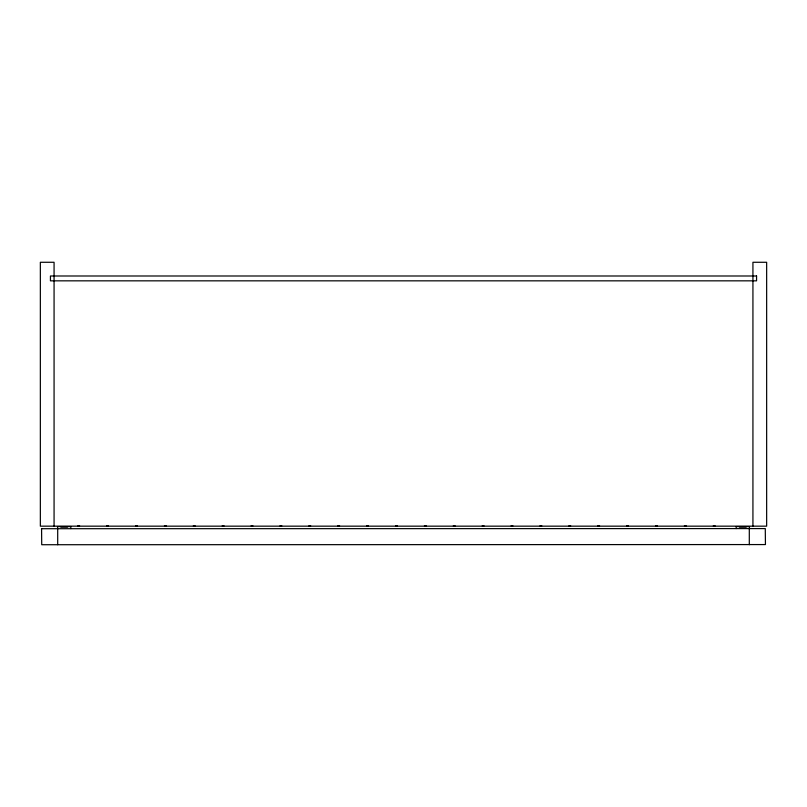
<?xml version="1.0" encoding="UTF-8"?>
<svg xmlns="http://www.w3.org/2000/svg" width="807" height="807" viewBox="0 0 807 807"><rect width="100%" height="100%" fill="white"/><g stroke="black" fill="none" stroke-linecap="round" stroke-linejoin="round"><path stroke-width="1.21" d="M749.299 528.746L749.501 526.567L736.186 526.567L736.186 528.585M79.6 525.841L77.754 525.841M108.491 525.841L106.645 525.841M137.372 525.841L135.526 525.841M166.262 525.841L164.416 525.841M195.153 525.841L193.307 525.841M224.033 525.841L222.187 525.841M252.924 525.841L251.078 525.841M281.814 525.841L279.968 525.841M310.695 525.841L308.849 525.841M339.586 525.841L337.74 525.841M368.476 525.841L366.63 525.841M397.357 525.841L395.521 525.841M426.247 525.841L424.401 525.841M455.138 525.841L453.292 525.841M484.029 525.841L482.183 525.841M512.909 525.841L511.063 525.841M541.8 525.841L539.954 525.841M570.69 525.841L568.844 525.841M599.571 525.841L597.725 525.841M628.461 525.841L626.615 525.841M657.352 525.841L655.506 525.841M686.232 525.841L684.386 525.841M715.123 525.841L713.277 525.841M60.767 527.042L67.546 527.042M739.454 527.042L746.233 527.042M57.701 528.746L57.499 526.567L70.814 526.567L70.814 528.585M752.931 526.164L752.931 262.275L766.65 262.275L766.65 526.164L40.35 526.164L40.35 262.275L54.069 262.275L54.069 526.164M749.299 528.585L749.299 544.715M57.701 528.585L57.701 544.715M41.571 528.706L41.722 544.725L765.439 544.564L765.278 528.585L41.571 528.706M756.562 275.994L50.438 275.994L50.438 280.836L756.562 280.836L756.562 275.994"/></g></svg>
